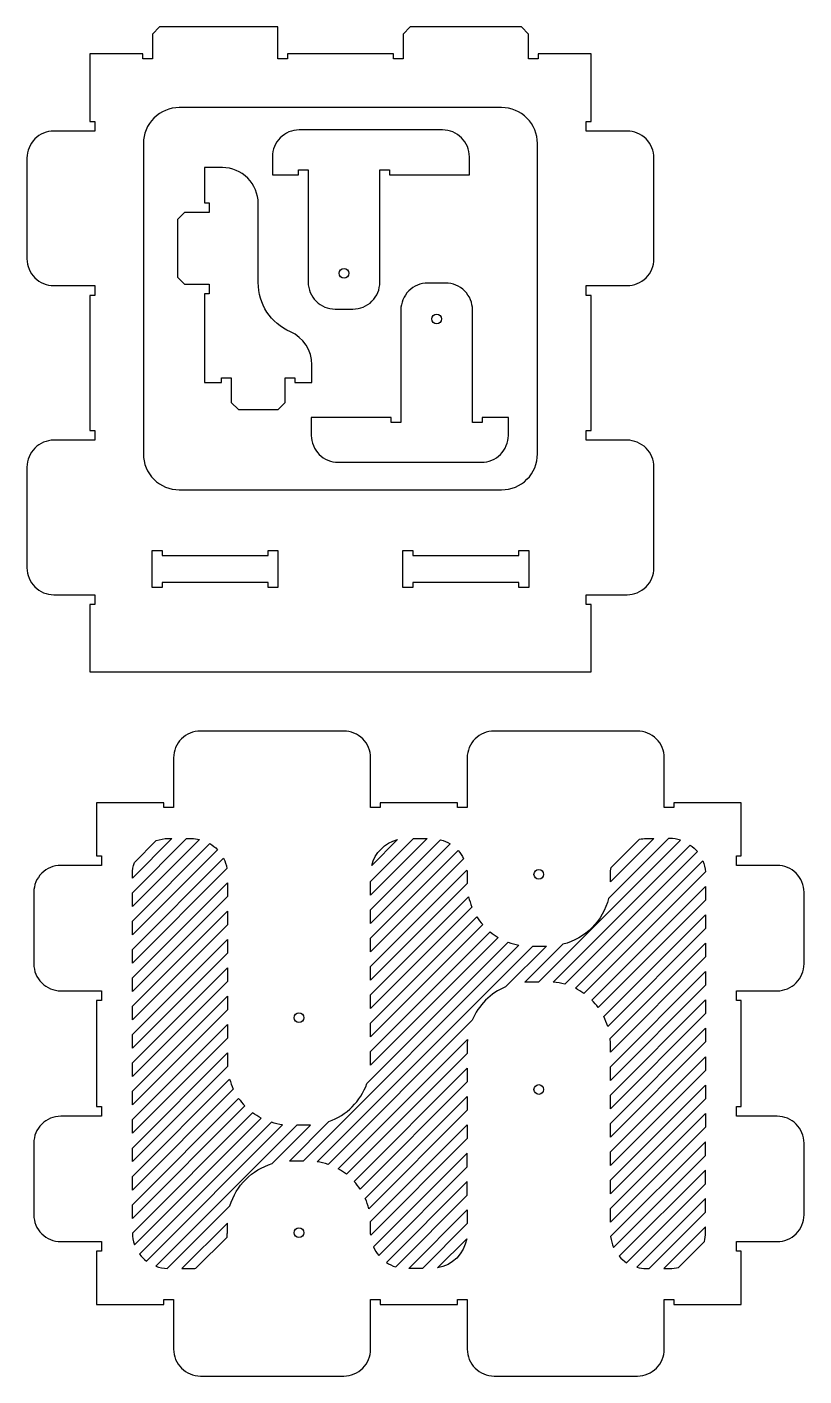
# Model space of a CAD drawing. Header units: inches. Extents: x 88.6 to 110.3, y 47.1 to 84.7.
import ezdxf

# ---------------------------------------------------------------- set-up
doc = ezdxf.new("R2010")
doc.units = ezdxf.units.IN
doc.layers.get('0').update_dxf_attribs({"linetype": 'CONTINUOUS'})

msp = doc.modelspace()

# ---------------------------------------------------------------- linework, layer by layer
for points in [[(102.629, 84.539), (102.432, 84.736), (99.325, 84.736), (99.129, 84.539), (99.129, 83.846), (98.859, 83.846), (98.859, 83.986), (95.899, 83.986), (95.899, 83.846), (95.629, 83.846), (95.629, 84.736), (92.325, 84.736), (92.129, 84.539), (92.129, 83.846), (91.859, 83.846), (91.859, 83.986), (90.379, 83.986), (90.379, 82.1), (90.519, 82.1), (90.519, 81.83), (89.379, 81.83, 0.414214), (88.629, 81.08), (88.629, 78.267, 0.414214), (89.379, 77.517), (90.519, 77.517), (90.519, 77.247), (90.379, 77.247), (90.379, 73.475), (90.519, 73.475), (90.519, 73.205), (89.379, 73.205, 0.414214), (88.629, 72.455), (88.629, 69.642, 0.414214), (89.379, 68.892), (90.519, 68.892), (90.519, 68.622), (90.379, 68.622), (90.379, 66.736), (104.379, 66.736), (104.379, 68.622), (104.239, 68.622), (104.239, 68.892), (105.379, 68.892, 0.414214), (106.129, 69.642), (106.129, 72.455, 0.414214), (105.379, 73.205), (104.239, 73.205), (104.239, 73.475), (104.379, 73.475), (104.379, 77.247), (104.239, 77.247), (104.239, 77.517), (105.379, 77.517, 0.414214), (106.129, 78.267), (106.129, 81.08, 0.414214), (105.379, 81.83), (104.239, 81.83), (104.239, 82.1), (104.379, 82.1), (104.379, 83.986), (102.899, 83.986), (102.899, 83.846), (102.629, 83.846)], [(91.879, 72.82, 0.414214), (92.879, 71.82), (101.879, 71.82, 0.414214), (102.879, 72.82), (102.879, 81.486, 0.414214), (101.879, 82.486), (92.879, 82.486, 0.414214), (91.879, 81.486)], [(96.479, 80.753), (96.479, 77.613, 0.414214), (97.229, 76.863), (97.729, 76.863, 0.414214), (98.479, 77.613), (98.479, 80.753), (98.749, 80.753), (98.749, 80.613), (100.979, 80.613), (100.979, 81.113, 0.414214), (100.229, 81.863), (96.229, 81.863, 0.414214), (95.479, 81.113), (95.479, 80.613), (96.209, 80.613), (96.209, 80.753)], [(92.833, 77.758), (93.03, 77.561), (93.718, 77.561), (93.718, 77.291), (93.583, 77.291), (93.583, 74.811), (94.063, 74.811), (94.063, 74.946), (94.333, 74.946), (94.333, 74.258), (94.53, 74.061), (95.637, 74.061), (95.833, 74.258), (95.833, 74.946), (96.103, 74.946), (96.103, 74.811), (96.583, 74.811), (96.583, 75.311, 0.298217), (95.983, 76.228, -0.298217), (95.083, 77.602), (95.083, 79.811, 0.414214), (94.083, 80.811), (93.583, 80.811), (93.583, 79.831), (93.718, 79.831), (93.718, 79.561), (93.03, 79.561), (92.833, 79.364)], [(101.066, 73.699), (101.066, 76.839, 0.414214), (100.316, 77.589), (99.816, 77.589, 0.414214), (99.066, 76.839), (99.066, 73.699), (98.796, 73.699), (98.796, 73.839), (96.566, 73.839), (96.566, 73.339, 0.414214), (97.316, 72.589), (101.316, 72.589, 0.414214), (102.066, 73.339), (102.066, 73.839), (101.336, 73.839), (101.336, 73.699)], [(88.82, 51.588, 0.414214), (89.57, 50.838), (90.705, 50.838), (90.705, 50.568), (90.57, 50.568), (90.57, 49.088), (92.452, 49.088), (92.452, 49.223), (92.722, 49.223), (92.722, 47.838, 0.414214), (93.472, 47.088), (97.472, 47.088, 0.414214), (98.222, 47.838), (98.222, 49.223), (98.492, 49.223), (98.492, 49.088), (100.649, 49.088), (100.649, 49.223), (100.919, 49.223), (100.919, 47.838, 0.414214), (101.669, 47.088), (105.669, 47.088, 0.414214), (106.419, 47.838), (106.419, 49.223), (106.689, 49.223), (106.689, 49.088), (108.57, 49.088), (108.57, 50.568), (108.435, 50.568), (108.435, 50.838), (109.57, 50.838, 0.414214), (110.32, 51.588), (110.32, 53.588, 0.414214), (109.57, 54.338), (108.435, 54.338), (108.435, 54.608), (108.57, 54.608), (108.57, 57.568), (108.435, 57.568), (108.435, 57.838), (109.57, 57.838, 0.414214), (110.32, 58.588), (110.32, 60.588, 0.414214), (109.57, 61.338), (108.435, 61.338), (108.435, 61.608), (108.57, 61.608), (108.57, 63.088), (106.687, 63.088), (106.687, 62.953), (106.417, 62.953), (106.417, 64.338, 0.414214), (105.667, 65.088), (101.667, 65.088, 0.414214), (100.917, 64.338), (100.917, 62.953), (100.647, 62.953), (100.647, 63.088), (98.49, 63.088), (98.49, 62.953), (98.22, 62.953), (98.22, 64.338, 0.414214), (97.47, 65.088), (93.47, 65.088, 0.414214), (92.72, 64.338), (92.72, 62.953), (92.45, 62.953), (92.45, 63.088), (90.57, 63.088), (90.57, 61.608), (90.705, 61.608), (90.705, 61.338), (89.57, 61.338, 0.414214), (88.82, 60.588), (88.82, 58.588, 0.414214), (89.57, 57.838), (90.705, 57.838), (90.705, 57.568), (90.57, 57.568), (90.57, 54.608), (90.705, 54.608), (90.705, 54.338), (89.57, 54.338, 0.414214), (88.82, 53.588)], [(91.628, 61.421), (92.237, 62.031, -0.085095), (92.57, 62.088), (92.676, 62.088), (91.57, 60.982), (91.57, 61.088, -0.085095)], [(93.086, 62.088), (93.224, 62.088, -0.055389), (93.443, 62.063), (91.57, 60.191), (91.57, 60.573)], [(91.57, 59.781), (93.736, 61.947, -0.068237), (93.948, 61.777), (91.57, 59.4)], [(98.22, 60.101), (100.173, 62.054, -0.073084), (100.441, 61.94), (98.22, 59.72)], [(98.22, 59.31), (100.664, 61.753, -0.069137), (100.817, 61.525), (98.22, 58.928)], [(98.976, 62.058), (98.251, 61.332, -0.275883)], [(106.872, 62.041, 0.076755), (106.57, 62.088), (106.537, 62.088), (104.866, 60.417, -0.278087), (103.588, 59.139), (102.531, 58.082, -0.019657), (102.669, 58.088), (102.919, 58.088)], [(103.321, 58.081), (107.146, 61.906, -0.067857), (107.344, 61.722), (103.643, 58.021, 0.046922)], [(104.935, 61.278), (105.727, 62.07, -0.04779), (105.917, 62.088), (106.127, 62.088), (104.917, 60.878), (104.917, 61.088, -0.04779)], [(91.57, 58.99), (94.117, 61.537, -0.076224), (94.211, 61.248), (91.57, 58.608)], [(103.939, 57.908), (107.497, 61.465, -0.080102), (107.568, 61.155), (104.178, 57.765, 0.039851)], [(98.22, 58.519), (100.91, 61.208, -0.030229), (100.917, 61.088), (100.917, 60.838, 0.000565), (100.917, 60.834), (98.22, 58.137)], [(107.57, 60.748), (107.57, 60.366), (104.577, 57.373, 0.038739), (104.401, 57.578)], [(100.957, 60.465, 0.043644), (101.048, 60.174), (98.22, 57.346), (98.22, 57.728)], [(101.188, 59.904, 0.039035), (101.351, 59.685), (98.22, 56.555), (98.22, 56.936)], [(107.57, 59.957), (107.57, 59.575), (104.841, 56.845, 0.042084), (104.732, 57.118)], [(102.062, 59.196, 0.044573), (102.363, 59.115), (96.336, 53.088), (95.972, 53.088, 0.002537), (95.954, 53.088), (97.055, 54.188, 0.226201), (98.12, 55.253)], [(101.559, 59.484, 0.039251), (101.784, 59.327), (98.219, 55.762, 0.010889), (98.22, 55.838), (98.22, 56.145)], [(107.57, 59.165), (107.57, 58.783), (104.916, 56.129), (104.916, 56.338, 0.023586), (104.908, 56.503)], [(102.746, 59.088), (103.127, 59.088), (101.991, 57.951, 0.196178), (101.056, 57.016), (97.035, 52.995, 0.0453), (96.727, 53.069)], [(100.919, 56.338), (100.919, 56.088), (97.548, 52.718, 0.039431), (97.318, 52.87), (100.924, 56.475, 0.019657)], [(94.224, 55.838, 0.015947), (94.227, 55.726), (91.57, 53.07), (91.57, 53.451), (94.224, 56.105)], [(94.286, 55.376, 0.042569), (94.388, 55.096), (91.57, 52.278), (91.57, 52.66)], [(100.919, 55.679), (100.919, 55.297), (97.929, 52.307, 0.038913), (97.761, 52.521)], [(94.538, 54.837, 0.038819), (94.71, 54.627), (91.57, 51.487), (91.57, 51.869)], [(100.919, 54.887), (100.919, 54.506), (98.171, 51.758, 0.043064), (98.074, 52.042)], [(91.57, 51.078, 0.082909), (91.628, 50.753), (95.162, 54.287, -0.039621), (94.928, 54.435)], [(91.771, 50.487, 0.067811), (91.961, 50.295), (95.766, 54.1, -0.046045), (95.452, 54.168)], [(92.225, 50.15, 0.08213), (92.545, 50.088), (94.295, 51.838, -0.253014), (95.472, 53.015), (96.547, 54.09, -0.010889), (96.47, 54.088), (96.163, 54.088)], [(100.919, 53.714), (98.224, 51.02, -0.017031), (98.222, 51.088), (98.222, 51.338, 0.008632), (98.221, 51.398), (100.919, 54.096)], [(104.922, 50.978, 0.078214), (105.004, 50.678), (107.57, 53.245), (107.57, 53.627)], [(98.304, 50.69, 0.069785), (98.449, 50.453), (100.919, 52.923), (100.919, 53.305)], [(105.164, 50.429, 0.067979), (105.368, 50.251), (107.57, 52.454), (107.57, 52.835)], [(98.664, 50.258, 0.071876), (98.921, 50.134), (100.919, 52.132), (100.919, 52.514)], [(105.65, 50.124, 0.067289), (105.916, 50.088), (105.996, 50.088), (107.57, 51.662), (107.57, 52.044)], [(94.215, 50.966, 0.030482), (94.222, 51.088), (94.222, 51.338, -0.002537), (94.222, 51.356), (92.954, 50.088), (93.222, 50.088, 0.030482), (93.344, 50.095)], [(107.539, 50.84, 0.062773), (107.57, 51.088), (107.57, 51.253), (106.405, 50.088), (106.57, 50.088, 0.062773), (106.819, 50.119)], [(100.09, 50.103), (100.904, 50.916, -0.316512)]]:
    msp.add_lwpolyline(points, format="xyb", close=True)
for points in [[(95.636, 70.126), (95.636, 69.096), (95.359, 69.096), (95.359, 69.236), (92.399, 69.236), (92.399, 69.096), (92.121, 69.096), (92.121, 70.126), (92.399, 70.126), (92.399, 69.986), (95.359, 69.986), (95.359, 70.126)], [(102.636, 70.126), (102.636, 69.096), (102.359, 69.096), (102.359, 69.236), (99.399, 69.236), (99.399, 69.096), (99.121, 69.096), (99.121, 70.126), (99.399, 70.126), (99.399, 69.986), (102.359, 69.986), (102.359, 70.126)], [(99.416, 62.088), (99.797, 62.088), (98.22, 60.511), (98.22, 60.893)], [(94.224, 60.852), (94.224, 60.47), (91.57, 57.817), (91.57, 58.199)], [(94.224, 60.061), (94.224, 59.679), (91.57, 57.026), (91.57, 57.408)], [(94.224, 59.27), (94.224, 58.888), (91.57, 56.235), (91.57, 56.616)], [(94.224, 58.478), (94.224, 58.097), (91.57, 55.443), (91.57, 55.825)], [(107.57, 58.374), (107.57, 57.992), (104.916, 55.337), (104.916, 55.719)], [(94.224, 57.687), (94.224, 57.305), (91.57, 54.652), (91.57, 55.034)], [(107.57, 57.583), (107.57, 57.201), (104.916, 54.546), (104.916, 54.928)], [(94.224, 56.896), (94.224, 56.514), (91.57, 53.861), (91.57, 54.243)], [(107.57, 56.792), (107.57, 56.41), (104.916, 53.755), (104.916, 54.137)], [(107.57, 56), (107.57, 55.618), (104.916, 52.964), (104.916, 53.346)], [(107.57, 55.209), (107.57, 54.827), (104.916, 52.172), (104.916, 52.554)], [(107.57, 54.418), (107.57, 54.036), (104.916, 51.381), (104.916, 51.763)], [(100.919, 51.722), (100.919, 51.341), (99.666, 50.088), (99.284, 50.088)]]:
    msp.add_lwpolyline(points, close=True)
for centre in [(97.479, 77.863), (100.066, 76.589), (102.917, 61.088), (96.222, 57.088), (102.917, 55.084), (96.222, 51.088)]:
    msp.add_circle(centre, 0.135)

doc.saveas('drawing.dxf')
